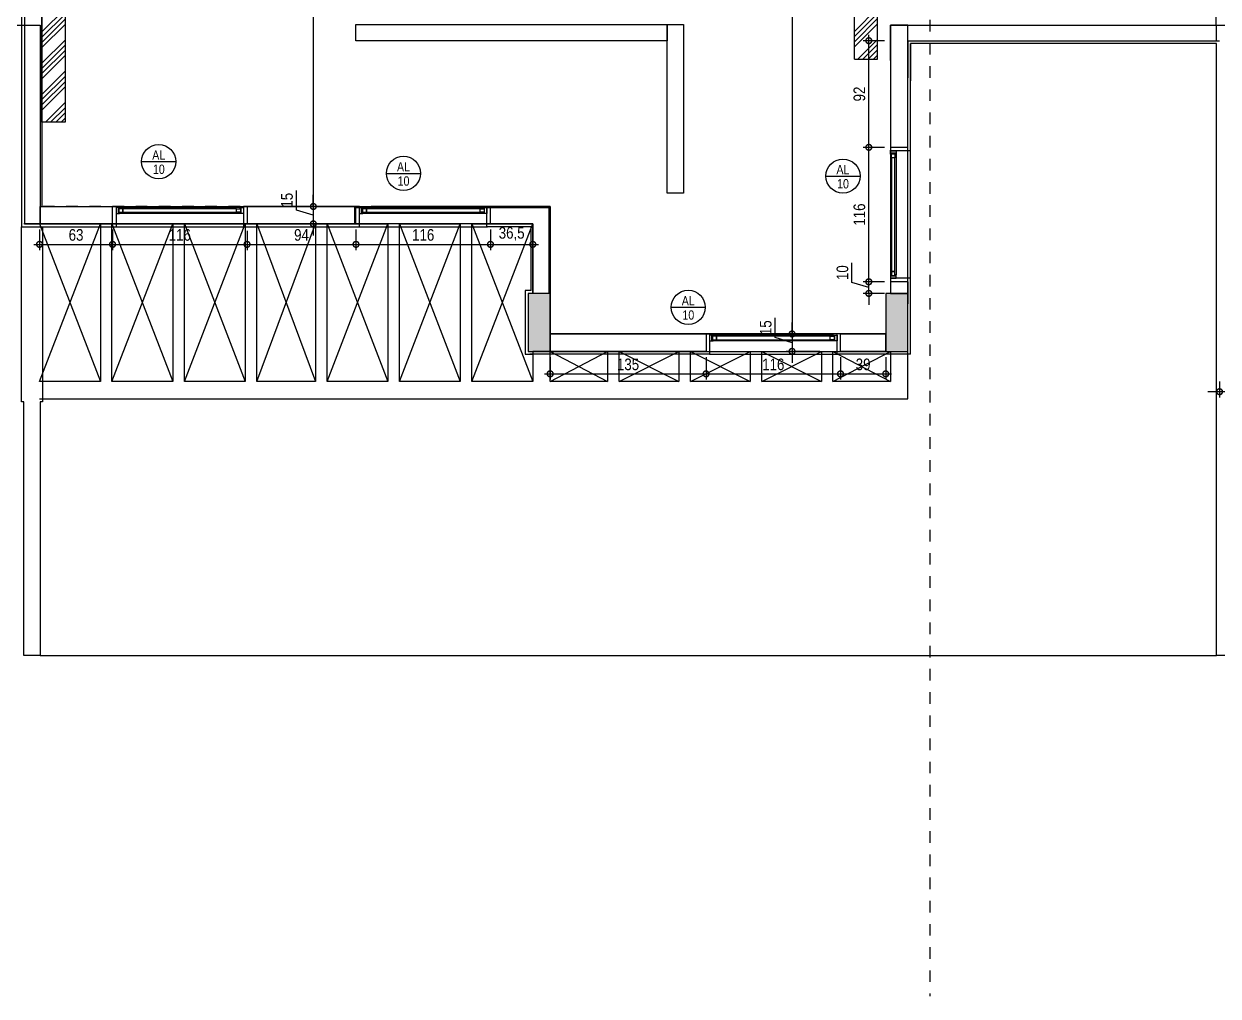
# Model space of a CAD drawing. Header units: metres. Extents: x -38 to 570, y -75 to 184.
# Drawn here: x -15.48 to -5.18, y -12.33 to -3.94 of the extents above; entities that cross this region are included whole.
import ezdxf
from ezdxf.enums import TextEntityAlignment as Align

# ---------------------------------------------------------------- set-up
doc = ezdxf.new("R2010")
doc.units = ezdxf.units.M
for name, pattern in [('CONTINUOS', [0]), ('DASHEDX2', [1.5, 1, -0.5]), ('ESTILO_TQS_0001', [1, 0.7, -0.3]), ('ESTILO_TQS_0004', [1.12, 0.5, -0.2, 0.01, -0.2, 0.01, -0.2])]:
    doc.linetypes.add(name, pattern=pattern)
for name, color, linetype in [('1', 232, 'DASHEDX2'), ('201', 232, 'CONTINUOS'), ('205', 7, 'ESTILO_TQS_0004'), ('21', 232, 'Continuous'), ('210', 15, 'ESTILO_TQS_0001'), ('237', 232, 'Continuous'), ('28', 232, 'Continuous'), ('3', 2, 'Continuous'), ('ARQ-ALV ACAB', 4, 'Continuous'), ('ARQ-ALV OSSO', 5, 'Continuous'), ('ARQ-AUX', 7, 'Continuous'), ('ARQ-AUX1', 1, 'Continuous'), ('ARQ-CAX @ 1', 1, 'Continuous'), ('ARQ-DIM', 2, 'Continuous'), ('ARQ-SIM', 1, 'Continuous')]:
    doc.layers.add(name, color=color, linetype=linetype)
doc.styles.add('Adesa', font='ARIALN.TTF')
doc.dimstyles.new('ADESA 1-0050', dxfattribs={"dimtxt": 0.1, "dimasz": 0.1, "dimexe": 0.05, "dimexo": 0.05, "dimgap": 0.03, "dimtad": 1, "dimdec": 1, "dimlfac": 100, "dimzin": 12, "dimtxsty": 'Adesa', "dimblk": 'DOTSMALL', "dimcen": 1, "dimdle": 0.05, "dimclrd": 1, "dimclre": 1, "dimclrt": 256, "dimazin": 3, "dimtm": 1e-09, "dimtfac": 1, "dimtdec": 1, "dimtmove": 1, "dimatfit": 0, "dimldrblk": 'DOTSMALL', "dimfxl": 0.8, "dimtvp": 2, "dimtolj": 1, "dimtzin": 0, "dimarcsym": 0})

# ---------------------------------------------------------------- blocks, each defined once
blk = doc.blocks.new('*U814')
at = {"color": 0, "linetype": 'ByBlock', "ltscale": 0.5}
for points in [[(0.02, -0.045), (0.02, -0.045), (0.02, -0.045), (0.02, -0.045), (0.02, -0.045), (0.02, -0.045), (0.02, -0.045), (0.02, -0.045), (0.02, -0.045), (0.03, -0.045), (0.03, -0.05), (0, -0.05), (0, 0), (0.03, 0), (0.03, -0.005), (0.02, -0.005), (0.02, -0.045)], [(1.08, -0.045), (1.08, -0.045), (1.08, -0.045), (1.08, -0.045), (1.08, -0.045), (1.08, -0.045), (1.08, -0.045), (1.08, -0.045), (1.08, -0.045), (1.07, -0.045), (1.07, -0.05), (1.1, -0.05), (1.1, 0), (1.07, 0), (1.07, -0.005), (1.08, -0.005), (1.08, -0.045)], [(0.025, -0.01), (0.06, -0.01), (0.06, -0.04), (0.025, -0.04)], [(1.075, -0.01), (1.04, -0.01), (1.04, -0.04), (1.075, -0.04)]]:
    blk.add_lwpolyline(points, close=True, dxfattribs=at)
at = {"color": 8, "linetype": 'ByBlock', "ltscale": 0.5}
for points in [[(1.07, 0), (0.03, 0)], [(1.07, -0.05), (0.03, -0.05)]]:
    blk.add_lwpolyline(points, dxfattribs=at)
at = {"color": 7, "linetype": 'ByBlock', "ltscale": 0.5}
blk.add_lwpolyline([(1.04, -0.01), (1.04, -0.04), (0.06, -0.04), (0.06, -0.01)], close=True, dxfattribs=at)
blk = doc.blocks.new('*U815')
at = {"color": 0, "linetype": 'ByBlock', "ltscale": 0.5}
for points in [[(0.02, -0.045), (0.02, -0.045), (0.02, -0.045), (0.02, -0.045), (0.02, -0.045), (0.02, -0.045), (0.02, -0.045), (0.02, -0.045), (0.02, -0.045), (0.03, -0.045), (0.03, -0.05), (0, -0.05), (0, 0), (0.03, 0), (0.03, -0.005), (0.02, -0.005), (0.02, -0.045)], [(1.08, -0.045), (1.08, -0.045), (1.08, -0.045), (1.08, -0.045), (1.08, -0.045), (1.08, -0.045), (1.08, -0.045), (1.08, -0.045), (1.08, -0.045), (1.07, -0.045), (1.07, -0.05), (1.1, -0.05), (1.1, 0), (1.07, 0), (1.07, -0.005), (1.08, -0.005), (1.08, -0.045)], [(0.025, -0.01), (0.06, -0.01), (0.06, -0.04), (0.025, -0.04)], [(1.075, -0.01), (1.04, -0.01), (1.04, -0.04), (1.075, -0.04)]]:
    blk.add_lwpolyline(points, close=True, dxfattribs=at)
at = {"color": 8, "linetype": 'ByBlock', "ltscale": 0.5}
for points in [[(1.07, 0), (0.03, 0)], [(1.07, -0.05), (0.03, -0.05)]]:
    blk.add_lwpolyline(points, dxfattribs=at)
at = {"color": 7, "linetype": 'ByBlock', "ltscale": 0.5}
blk.add_lwpolyline([(1.04, -0.01), (1.04, -0.04), (0.06, -0.04), (0.06, -0.01)], close=True, dxfattribs=at)
blk = doc.blocks.new('*U816')
at = {"color": 0, "linetype": 'ByBlock', "ltscale": 0.5}
for points in [[(0.02, -0.045), (0.02, -0.045), (0.02, -0.045), (0.02, -0.045), (0.02, -0.045), (0.02, -0.045), (0.02, -0.045), (0.02, -0.045), (0.02, -0.045), (0.03, -0.045), (0.03, -0.05), (0, -0.05), (0, 0), (0.03, 0), (0.03, -0.005), (0.02, -0.005), (0.02, -0.045)], [(1.08, -0.045), (1.08, -0.045), (1.08, -0.045), (1.08, -0.045), (1.08, -0.045), (1.08, -0.045), (1.08, -0.045), (1.08, -0.045), (1.08, -0.045), (1.07, -0.045), (1.07, -0.05), (1.1, -0.05), (1.1, 0), (1.07, 0), (1.07, -0.005), (1.08, -0.005), (1.08, -0.045)], [(0.025, -0.01), (0.06, -0.01), (0.06, -0.04), (0.025, -0.04)], [(1.075, -0.01), (1.04, -0.01), (1.04, -0.04), (1.075, -0.04)]]:
    blk.add_lwpolyline(points, close=True, dxfattribs=at)
at = {"color": 8, "linetype": 'ByBlock', "ltscale": 0.5}
for points in [[(1.07, 0), (0.03, 0)], [(1.07, -0.05), (0.03, -0.05)]]:
    blk.add_lwpolyline(points, dxfattribs=at)
at = {"color": 7, "linetype": 'ByBlock', "ltscale": 0.5}
blk.add_lwpolyline([(1.04, -0.01), (1.04, -0.04), (0.06, -0.04), (0.06, -0.01)], close=True, dxfattribs=at)
blk = doc.blocks.new('*U819')
at = {"color": 0, "linetype": 'ByBlock', "ltscale": 0.5}
for points in [[(0.02, -0.045), (0.02, -0.045), (0.02, -0.045), (0.02, -0.045), (0.02, -0.045), (0.02, -0.045), (0.02, -0.045), (0.02, -0.045), (0.02, -0.045), (0.03, -0.045), (0.03, -0.05), (0, -0.05), (0, 0), (0.03, 0), (0.03, -0.005), (0.02, -0.005), (0.02, -0.045)], [(1.08, -0.045), (1.08, -0.045), (1.08, -0.045), (1.08, -0.045), (1.08, -0.045), (1.08, -0.045), (1.08, -0.045), (1.08, -0.045), (1.08, -0.045), (1.07, -0.045), (1.07, -0.05), (1.1, -0.05), (1.1, 0), (1.07, 0), (1.07, -0.005), (1.08, -0.005), (1.08, -0.045)], [(0.025, -0.01), (0.06, -0.01), (0.06, -0.04), (0.025, -0.04)], [(1.075, -0.01), (1.04, -0.01), (1.04, -0.04), (1.075, -0.04)]]:
    blk.add_lwpolyline(points, close=True, dxfattribs=at)
at = {"color": 8, "linetype": 'ByBlock', "ltscale": 0.5}
for points in [[(1.07, 0), (0.03, 0)], [(1.07, -0.05), (0.03, -0.05)]]:
    blk.add_lwpolyline(points, dxfattribs=at)
at = {"color": 7, "linetype": 'ByBlock', "ltscale": 0.5}
blk.add_lwpolyline([(1.04, -0.01), (1.04, -0.04), (0.06, -0.04), (0.06, -0.01)], close=True, dxfattribs=at)
blk = doc.blocks.new('EST-PR-012-BAR-R02')
at = {"layer": '1', "color": 1, "linetype": 'CONTINUOS'}
blk.add_line((-1263, -552), (-1248, -552), dxfattribs=at)
for points in [[(-1263, -567), (-1263, -552)], [(-1227.9, -552), (-1248, -552)], [(-1165.7, -552), (-1227.9, -552)], [(-1094.5, -552), (-1165.7, -552)], [(-1094.5, -627), (-1094.5, -552)], [(-1535, -567), (-1482.5, -567)], [(-1482.5, -567), (-1482.5, -703)], [(-1472.5, -567), (-1420, -567)], [(-1472.5, -703), (-1472.5, -567)], [(-1420, -567), (-1420, -703)], [(-1410, -567), (-1357.5, -567)], [(-1410, -703), (-1410, -567)], [(-1357.5, -567), (-1357.5, -703)], [(-1347.5, -567), (-1297, -567)], [(-1347.5, -703), (-1347.5, -567)], [(-1297, -567), (-1297, -703)], [(-1287, -567), (-1255.5, -567)], [(-1287, -703), (-1287, -567)], [(-1255.5, -567), (-1234.5, -567)], [(-1234.5, -567), (-1234.5, -703)], [(-1224.5, -567), (-1234.5, -567)], [(-1224.5, -567), (-1172, -567)], [(-1224.5, -703), (-1224.5, -567)], [(-1172, -567), (-1172, -703)], [(-1162, -567), (-1172, -567)], [(-1162, -567), (-1109.5, -567)], [(-1162, -703), (-1162, -567)], [(-1109.5, -567), (-1109.5, -627)], [(-1109.5, -677), (-1109.5, -703)], [(-1094.5, -703), (-1094.5, -677)], [(-1094.5, -677), (-1045, -677)], [(-1045, -677), (-1045, -703)], [(-1035, -703), (-1035, -677)], [(-1035, -677), (-983.5, -677)], [(-983.5, -677), (-983.5, -703)], [(-973.5, -677), (-922, -677)], [(-973.5, -703), (-973.5, -677)], [(-922, -677), (-922, -703)], [(-912, -703), (-912, -677)], [(-912, -677), (-860.5, -677)], [(-860.5, -677), (-860.5, -703)], [(-850.5, -703), (-850.5, -677)], [(-850.5, -677), (-805, -677)], [(-801, -677), (-801, -703)], [(-786, -718), (-786, -677)], [(-1482.5, -703), (-1535, -703)], [(-1420, -703), (-1472.5, -703)], [(-1357.5, -703), (-1410, -703)], [(-1297, -703), (-1347.5, -703)], [(-1234.5, -703), (-1287, -703)], [(-1172, -703), (-1224.5, -703)], [(-1109.5, -703), (-1162, -703)], [(-1045, -703), (-1094.5, -703)], [(-983.5, -703), (-1035, -703)], [(-922, -703), (-973.5, -703)], [(-860.5, -703), (-912, -703)], [(-801, -703), (-850.5, -703)], [(-1535, -718), (-1476.8, -718)], [(-1476.8, -718), (-1414.6, -718)], [(-1414.6, -718), (-1351.5, -718)], [(-1351.5, -718), (-1290.2, -718)], [(-1290.2, -718), (-1227.9, -718)], [(-1227.9, -718), (-1165.7, -718)], [(-1165.7, -718), (-1102, -718)], [(-1102, -718), (-1039.5, -718)], [(-1039.5, -718), (-978, -718)], [(-978, -718), (-916.5, -718)], [(-916.5, -718), (-855, -718)], [(-855, -718), (-786, -718)]]:
    blk.add_lwpolyline(points, dxfattribs=at)
at = {"layer": '21'}
for p, q in [((-1535, -567), (-1482.5, -703)), ((-1535, -703), (-1482.5, -567)), ((-1472.5, -703), (-1420, -567)), ((-1472.5, -567), (-1420, -703)), ((-1410, -703), (-1357.5, -567)), ((-1410, -567), (-1357.5, -703)), ((-1347.5, -703), (-1297, -567)), ((-1347.5, -567), (-1297, -703)), ((-1287, -703), (-1234.5, -567)), ((-1287, -567), (-1234.5, -703)), ((-1224.5, -703), (-1172, -567)), ((-1224.5, -567), (-1172, -703)), ((-1162, -703), (-1109.5, -567)), ((-1162, -567), (-1109.5, -703)), ((-1094.5, -703), (-1045, -677)), ((-1094.5, -677), (-1045, -703)), ((-1035, -703), (-983.5, -677)), ((-1035, -677), (-983.5, -703)), ((-973.5, -703), (-922, -677)), ((-973.5, -677), (-922, -703)), ((-912, -703), (-860.5, -677)), ((-912, -677), (-860.5, -703)), ((-850.5, -703), (-801, -677)), ((-850.5, -677), (-801, -703))]:
    blk.add_line(p, q, dxfattribs=at)
at = {"layer": '210'}
for p, q in [((-1482.5, -567), (-1472.5, -567)), ((-1420, -567), (-1410, -567)), ((-1357.5, -567), (-1347.5, -567)), ((-1297, -567), (-1287, -567)), ((-1045, -677), (-1035, -677)), ((-983.5, -677), (-973.5, -677)), ((-922, -677), (-912, -677)), ((-860.5, -677), (-850.5, -677))]:
    blk.add_line(p, q, dxfattribs=at)
blk = doc.blocks.new('A$C3afc5645')
h = blk.add_hatch()
h.set_pattern_fill('ANSI34', color=251, scale=0.01)
h.paths.add_polyline_path([(-8.12, -3.105), (-15.339, -3.105), (-15.339, -3.305), (-8.32, -3.305), (-8.32, -4.25), (-8.12, -4.25)])
h = blk.add_hatch()
h.set_pattern_fill('ANSI34', color=251, scale=0.01)
h.paths.add_polyline_path([(-15.33, -3.692), (-15.13, -3.692), (-15.13, -4.792), (-15.33, -4.792)])
at = {"layer": 'ARQ-AUX1'}
for p, q in [((-8.12, -3.105, 0), (-15.339, -3.105, 0)), ((-8.12, -4.25, 0), (-8.12, -3.105, 0)), ((-8.32, -3.305, 0), (-15.339, -3.305, 0)), ((-8.32, -4.25, 0), (-8.32, -3.305, 0))]:
    blk.add_line(p, q, dxfattribs=at)
blk.add_lwpolyline([(-15.33, -3.692), (-15.13, -3.692), (-15.13, -4.792), (-15.33, -4.792)], close=True, dxfattribs=at)
at = {"layer": 'ARQ-AUX1', "elevation": 0}
blk.add_lwpolyline([(-8.32, -4.25), (-8.12, -4.25)], dxfattribs=at)
blk = doc.blocks.new('est-lo-12-bar-r05')
at = {"layer": '3'}
h = blk.add_hatch(color=8, dxfattribs=at)
h.dxf.hatch_style = 1
h.paths.add_polyline_path([(265.995777, -14.002855), (284.995777, -14.002855), (284.995777, 35.997145), (265.995777, 35.997145)])
h.paths.add_polyline_path([(574.479516, -14.002855), (593.479516, -14.002855), (593.479516, 35.997145), (574.479516, 35.997145)])
h.paths.add_polyline_path([(574.479516, -677.000531), (593.479516, -677.000531), (593.479516, -627.000531), (574.479516, -627.000531)])
h.paths.add_polyline_path([(265.995777, -677.000531), (284.995777, -677.000531), (284.995777, -627.000531), (265.995777, -627.000531)])
h.paths.add_polyline_path([(-805.000061, -14.002855), (-786.000061, -14.002855), (-786.000061, 35.997145), (-805.000061, 35.997145)])
h.paths.add_polyline_path([(-1113.500883, -14.002855), (-1094.500883, -14.002855), (-1094.500883, 35.997145), (-1113.500883, 35.997145)])
h.paths.add_polyline_path([(-1113.500883, -677.000531), (-1094.500883, -677.000531), (-1094.500883, -627.000531), (-1113.500883, -627.000531)])
h.paths.add_polyline_path([(-805.000061, -677.000531), (-786.000061, -677.000531), (-786.000061, -627.000531), (-805.000061, -627.000531)])
at = {"layer": '1'}
blk.add_line((-1262.006939, -552.001786), (-1249.006939, -552.001786), dxfattribs=at)
for points in [[(-1227.936476, -552.001786), (-1249.006939, -552.001786)], [(-1534.499687, -567.001786), (-1254.506939, -567.001786)], [(-1254.506939, -567.001786), (-1234.500883, -567.001786)], [(-1224.500883, -567.001786), (-1234.500883, -567.001786)]]:
    blk.add_lwpolyline(points, dxfattribs=at)
at = {"layer": '201', "linetype": 'ESTILO_TQS_0001'}
blk.add_lwpolyline([(-1262.006939, -552.001786), (-1534.499687, -552.001786)], dxfattribs=at)
at = {"layer": '205'}
blk.add_line((-766.999778, 509.000013), (-766.999778, -1233.206862), dxfattribs=at)
at = {"layer": '237', "linetype": 'Continuous'}
blk.add_line((-520.003335, -395.50336), (-520.003335, -245.501346), dxfattribs=at)
at = {"layer": '28'}
for p, q in [((-1814.000476, -395.501529), (-1534.499687, -395.501529)), ((-1534.499687, -395.501529), (-1534.499687, -443.016601)), ((-786.000061, -395.498816), (-520.003335, -395.498816)), ((-520.003335, -395.498816), (-520.003335, -409.49784)), ((-520.003335, -409.49784), (-786.000061, -409.49784)), ((-1534.499687, -443.016601), (-1534.499687, -444.502505)), ((-1534.499687, -443.016601), (-1534.499687, -567.001786)), ((-1262.006939, -553.001786), (-1095.500883, -553.001786)), ((-1095.500883, -553.001786), (-1095.500883, -627.000531)), ((-1534.499687, -567.001786), (-1548.499687, -567.001786))]:
    blk.add_line(p, q, dxfattribs=at)
for points in [[(-993.500327, -408.991091), (-1261.989868, -408.991091), (-1261.989868, -394.989464), (-993.500327, -394.989464)], [(-979.500327, -540.492167), (-993.500327, -540.492167), (-993.500327, -394.990119), (-979.500327, -394.990119)]]:
    blk.add_lwpolyline(points, close=True, dxfattribs=at)
for points in [[(-801.000061, -627.000531), (-786.000061, -627.000531), (-786.000061, -395.503177), (-801.000061, -395.503177), (-801.000061, -627.000531)], [(-801.000061, -409.503177), (-801.000061, -627.000531)], [(-786.000061, -627.000531), (-786.000061, -409.503177)], [(-1534.499687, -567.001786), (-1534.499687, -552.001786), (-1094.500883, -552.001786), (-1094.500883, -627.000531), (-1109.500883, -627.000531), (-1109.500883, -567.001786), (-1534.499687, -567.001786)], [(-1165.722246, -552.001786), (-1227.936476, -552.001786)], [(-1094.500883, -552.001786), (-1165.722246, -552.001786)], [(-1094.500883, -627.000531), (-1094.500883, -552.001786)], [(-1224.500883, -567.001786), (-1172.000883, -567.001786)], [(-1162.000883, -567.001786), (-1172.000883, -567.001786)], [(-1162.000883, -567.001786), (-1109.500883, -567.001786)], [(-1109.500883, -567.001786), (-1109.500883, -627.000531)], [(-1094.500883, -676.999721), (-805.000061, -676.999721), (-805.000061, -661.999721), (-1094.500883, -661.999721), (-1094.500883, -676.999721)], [(-805.000061, -661.999721), (-1094.500883, -661.999721)], [(-1094.500883, -676.999721), (-805.000061, -676.999721)]]:
    blk.add_lwpolyline(points, dxfattribs=at)
at = {"layer": '3', "linetype": 'Continuous'}
for points in [[(-1113.500883, -677.000531), (-1094.500883, -677.000531), (-1094.500883, -627.000531), (-1113.500883, -627.000531), (-1113.500883, -677.000531)], [(-805.000061, -677.000531), (-786.000061, -677.000531), (-786.000061, -627.000531), (-805.000061, -627.000531), (-805.000061, -677.000531)]]:
    blk.add_lwpolyline(points, dxfattribs=at)
blk = doc.blocks.new('COBERTURA')
at = {"layer": 'ARQ-ALV ACAB'}
for p, q in [((-7.207, -4.115, 0), (-7.835, -4.115, 0)), ((-7.835, -4.115, 0), (-7.835, -4.435)), ((-7.835, -4.435), (-7.835, -4.115, 0)), ((-5.195, -4.115, 0), (-7.207, -4.115, 0)), ((-5.195, -9.395), (-5.195, -4.115, 0)), ((-8.015, -4.255), (-8.015, -4.255)), ((-7.835, -4.435), (-7.835, -4.435)), ((-7.835, -5.04), (-7.835, -4.435)), ((-7.835, -4.435), (-7.835, -4.435)), ((-7.835, -5.04), (-8.015, -5.04)), ((-11.49, -5.695), (-11.49, -5.52)), ((-11.11, -5.697), (-11.49, -5.695)), ((-11.11, -6.245), (-11.11, -5.697)), ((-7.835, -6.14), (-8.01, -6.14)), ((-9.6, -6.62, 0), (-9.57, -6.62, 0)), ((-9.57, -6.62, 0), (-9.57, -6.795, 0)), ((-8.47, -6.795, 0), (-8.47, -6.62, 0)), ((-9.57, -6.795, 0), (-11.12, -6.795)), ((-7.835, -6.795), (-8.47, -6.795, 0)), ((-2.548, -9.395), (-5.195, -9.395))]:
    blk.add_line(p, q, dxfattribs=at)
for points in [[(-14.69, -0.715), (-15.505, -0.715), (-15.505, -3.205), (-15.505, -5.695), (-14.69, -5.695)], [(-8.01, -5.01), (-8.01, -5.04)], [(-14.72, -5.52), (-14.69, -5.52)], [(-14.69, -5.52), (-14.69, -5.695)], [(-11.46, -5.52), (-11.49, -5.52)], [(-8.01, -6.14), (-8.01, -6.17)], [(-7.835, -6.795), (-7.835, -6.14)]]:
    blk.add_lwpolyline(points, dxfattribs=at)
blk.add_lwpolyline([(-12.59, -5.695), (-12.59, -5.52), (-13.59, -5.52), (-13.59, -5.695)], close=True, dxfattribs=at)
at = {"layer": 'ARQ-ALV ACAB', "elevation": 0}
for points in [[(-11.11, -6.245), (-11.16, -6.245), (-11.16, -6.795), (-11.095, -6.795)], [(-8.44, -6.62), (-8.47, -6.62)]]:
    blk.add_lwpolyline(points, dxfattribs=at)
at = {"layer": 'ARQ-ALV OSSO'}
for p, q in [((-8.01, -4.26), (-8.01, -3.955)), ((-8.01, -3.955), (-7.237, -3.955)), ((-7.237, -3.955), (-5.03, -3.955)), ((-7.237, -4.095), (-7.86, -4.095)), ((-7.86, -4.095), (-7.86, -4.41)), ((-7.86, -4.41), (-7.86, -4.095)), ((-5.17, -4.095), (-7.237, -4.095)), ((-8.01, -4.26), (-8.01, -4.26)), ((-7.86, -4.41), (-7.86, -4.41)), ((-7.86, -5.01), (-7.86, -4.41)), ((-7.86, -4.41), (-7.86, -4.41)), ((-7.86, -5.01), (-8.01, -5.01)), ((-7.86, -6.17), (-8.01, -6.17)), ((-8.44, -6.77, 0), (-8.44, -6.62, 0)), ((-8.44, -6.62, 0), (-8.05, -6.62, 0)), ((-8.05, -6.77), (-8.44, -6.77, 0))]:
    blk.add_line(p, q, dxfattribs=at)
for points in [[(-14.72, -0.74), (-15.48, -0.74), (-15.48, -3.205), (-15.48, -5.67), (-14.72, -5.67)], [(-14.72, -0.89), (-15.33, -0.89), (-15.33, -3.205), (-15.33, -5.52), (-14.72, -5.52)], [(-8.01, -4.11), (-8.01, -4.26), (-8.01, -4.26), (-8.01, -5.01)], [(-14.72, -5.67), (-14.72, -5.52)], [(-11.095, -6.27), (-11.095, -5.67), (-11.46, -5.67), (-11.46, -5.52), (-10.945, -5.52), (-10.945, -6.62), (-9.6, -6.62), (-9.6, -6.77), (-11.095, -6.77), (-11.095, -6.77)], [(-8.01, -6.17), (-8.01, -6.27)], [(-7.86, -6.17), (-7.86, -6.36)]]:
    blk.add_lwpolyline(points, dxfattribs=at)
blk.add_lwpolyline([(-12.62, -5.67), (-12.62, -5.52), (-13.56, -5.52), (-13.56, -5.67)], close=True, dxfattribs=at)
at = {"layer": 'ARQ-ALV OSSO', "elevation": 0}
blk.add_lwpolyline([(-8.44, -6.77), (-8.44, -6.62)], dxfattribs=at)
at = {"layer": 'ARQ-AUX'}
for points in [[(-7.835, -6.14), (-7.835, -5.035)], [(-14.69, -5.695), (-13.585, -5.695)], [(-12.59, -5.695), (-11.485, -5.695)]]:
    blk.add_lwpolyline(points, dxfattribs=at)
at = {"layer": 'ARQ-AUX', "elevation": 0}
for points in [[(-9.57, -6.795), (-8.465, -6.795)], [(-15.345, -9.395), (-5.195, -9.395)]]:
    blk.add_lwpolyline(points, dxfattribs=at)
at = {"layer": 'ARQ-AUX1'}
blk.add_lwpolyline([(-15.325, -5.695), (-15.325, -7.205), (-15.345, -7.205), (-15.345, -9.395), (-15.485, -9.395), (-15.485, -7.205), (-15.505, -7.205), (-15.505, -5.695)], dxfattribs=at)
at = {"linetype": 'Continuous', "xscale": 0.01, "yscale": 0.01, "zscale": 0.01}
for name, p in [('est-lo-12-bar-r05', (0, 0)), ('EST-PR-012-BAR-R02', (0, 0, 0))]:
    blk.add_blockref(name, p, dxfattribs=at)
at = {"layer": 'ARQ-CAX @ 1', "xscale": -1}
for name, p, rotation in [('*U819', (-7.96, -6.14), 270), ('*U814', (-14.69, -5.58, 0), 180), ('*U815', (-12.59, -5.58), 180), ('*U816', (-9.57, -6.68, 0), 180)]:
    blk.add_blockref(name, p, dxfattribs=dict(at, rotation=rotation))
at = {"layer": 'ARQ-DIM'}
blk.add_blockref('A$C3afc5645', (0, 0), dxfattribs=at)
blk = doc.blocks.new('TIPO COTA$0$Chamada_planta')
at = {"layer": 'ARQ-SIM'}
blk.add_line((-0.983, 0), (0.983, 0), dxfattribs=at)
blk.add_circle((0, 0), 0.983, dxfattribs=at)
at = {"layer": 'ARQ-SIM', "color": 2, "style": 'Adesa'}
for tag, p in [('NUMERO', (0, 0.234)), ('C.D.', (0, -0.272))]:
    blk.add_attdef(tag, text='', height=0.5, dxfattribs=at).set_placement(p, align=Align.MIDDLE_CENTER)
blk = doc.blocks.new('_DotSmall')
at = {"color": 0, "linetype": 'ByBlock', "const_width": 0.5}
blk.add_lwpolyline([(-0.0625, 0, 1), (0.0625, 0, 1)], format="xyb", close=True, dxfattribs=at)
blk = doc.blocks.new('*D572')
at = {"layer": 'ARQ-DIM', "color": 1, "lineweight": -2, "transparency": 16777216}
for p, q in [((-15.35, -5.72), (-15.35, -5.897)), ((-14.72, -5.72), (-14.72, -5.897)), ((-15.4, -5.847), (-14.67, -5.847))]:
    blk.add_line(p, q, dxfattribs=at)
at = {"layer": 'Defpoints', "color": 0, "transparency": 16777216}
for p in [(-15.35, -5.67, 0), (-14.72, -5.67, 0), (-14.72, -5.847)]:
    blk.add_point(p, dxfattribs=at)
at = {"layer": 'ARQ-DIM', "color": 1, "lineweight": -2, "transparency": 16777216, "xscale": 0.1, "yscale": 0.1, "zscale": 0.1, "rotation": 180}
blk.add_blockref('_DotSmall', (-15.35, -5.847), dxfattribs=at)
at = {"layer": 'ARQ-DIM', "color": 1, "lineweight": -2, "transparency": 16777216, "xscale": 0.1, "yscale": 0.1, "zscale": 0.1}
blk.add_blockref('_DotSmall', (-14.72, -5.847), dxfattribs=at)
at = {"layer": 'ARQ-DIM', "transparency": 16777216, "insert": (-15.035, -5.766), "char_height": 0.1, "attachment_point": 5, "style": 'Adesa'}
blk.add_mtext('\\A1;63', dxfattribs=at)
blk = doc.blocks.new('*D573')
at = {"layer": 'ARQ-DIM', "color": 1, "lineweight": -2, "transparency": 16777216}
for p, q in [((-14.72, -5.72), (-14.72, -5.897)), ((-13.56, -5.73), (-13.56, -5.897)), ((-14.77, -5.847), (-13.51, -5.847))]:
    blk.add_line(p, q, dxfattribs=at)
at = {"layer": 'Defpoints', "color": 0, "transparency": 16777216}
for p in [(-14.72, -5.67, 0), (-13.56, -5.68, 0), (-13.56, -5.847)]:
    blk.add_point(p, dxfattribs=at)
at = {"layer": 'ARQ-DIM', "color": 1, "lineweight": -2, "transparency": 16777216, "xscale": 0.1, "yscale": 0.1, "zscale": 0.1, "rotation": 180}
blk.add_blockref('_DotSmall', (-14.72, -5.847), dxfattribs=at)
at = {"layer": 'ARQ-DIM', "color": 1, "lineweight": -2, "transparency": 16777216, "xscale": 0.1, "yscale": 0.1, "zscale": 0.1}
blk.add_blockref('_DotSmall', (-13.56, -5.847), dxfattribs=at)
at = {"layer": 'ARQ-DIM', "transparency": 16777216, "insert": (-14.14, -5.766), "char_height": 0.1, "attachment_point": 5, "style": 'Adesa'}
blk.add_mtext('\\A1;116', dxfattribs=at)
blk = doc.blocks.new('*D574')
at = {"layer": 'ARQ-DIM', "color": 1, "lineweight": -2, "transparency": 16777216}
for p, q in [((-13.56, -5.73), (-13.56, -5.897)), ((-12.62, -5.72), (-12.62, -5.897)), ((-13.61, -5.847), (-12.57, -5.847))]:
    blk.add_line(p, q, dxfattribs=at)
at = {"layer": 'Defpoints', "color": 0, "transparency": 16777216}
for p in [(-13.56, -5.68, 0), (-12.62, -5.67, 0), (-12.62, -5.847)]:
    blk.add_point(p, dxfattribs=at)
at = {"layer": 'ARQ-DIM', "color": 1, "lineweight": -2, "transparency": 16777216, "xscale": 0.1, "yscale": 0.1, "zscale": 0.1, "rotation": 180}
blk.add_blockref('_DotSmall', (-13.56, -5.847), dxfattribs=at)
at = {"layer": 'ARQ-DIM', "color": 1, "lineweight": -2, "transparency": 16777216, "xscale": 0.1, "yscale": 0.1, "zscale": 0.1}
blk.add_blockref('_DotSmall', (-12.62, -5.847), dxfattribs=at)
at = {"layer": 'ARQ-DIM', "transparency": 16777216, "insert": (-13.09, -5.766), "char_height": 0.1, "attachment_point": 5, "style": 'Adesa'}
blk.add_mtext('\\A1;94', dxfattribs=at)
blk = doc.blocks.new('*D575')
at = {"layer": 'ARQ-DIM', "color": 1, "lineweight": -2, "transparency": 16777216}
for p, q in [((-12.62, -5.72), (-12.62, -5.897)), ((-11.46, -5.72), (-11.46, -5.897)), ((-12.67, -5.847), (-11.41, -5.847))]:
    blk.add_line(p, q, dxfattribs=at)
at = {"layer": 'Defpoints', "color": 0, "transparency": 16777216}
for p in [(-12.62, -5.67, 0), (-11.46, -5.67, 0), (-11.46, -5.847)]:
    blk.add_point(p, dxfattribs=at)
at = {"layer": 'ARQ-DIM', "color": 1, "lineweight": -2, "transparency": 16777216, "xscale": 0.1, "yscale": 0.1, "zscale": 0.1, "rotation": 180}
blk.add_blockref('_DotSmall', (-12.62, -5.847), dxfattribs=at)
at = {"layer": 'ARQ-DIM', "color": 1, "lineweight": -2, "transparency": 16777216, "xscale": 0.1, "yscale": 0.1, "zscale": 0.1}
blk.add_blockref('_DotSmall', (-11.46, -5.847), dxfattribs=at)
at = {"layer": 'ARQ-DIM', "transparency": 16777216, "insert": (-12.04, -5.766), "char_height": 0.1, "attachment_point": 5, "style": 'Adesa'}
blk.add_mtext('\\A1;116', dxfattribs=at)
blk = doc.blocks.new('*D576')
at = {"layer": 'ARQ-DIM', "color": 1, "lineweight": -2, "transparency": 16777216}
for p, q in [((-11.46, -5.72), (-11.46, -5.897)), ((-11.095, -5.72), (-11.095, -5.897)), ((-11.51, -5.847), (-11.045, -5.847))]:
    blk.add_line(p, q, dxfattribs=at)
at = {"layer": 'Defpoints', "color": 0, "transparency": 16777216}
for p in [(-11.46, -5.67, 0), (-11.095, -5.67, 0), (-11.095, -5.847)]:
    blk.add_point(p, dxfattribs=at)
at = {"layer": 'ARQ-DIM', "color": 1, "lineweight": -2, "transparency": 16777216, "xscale": 0.1, "yscale": 0.1, "zscale": 0.1, "rotation": 180}
blk.add_blockref('_DotSmall', (-11.46, -5.847), dxfattribs=at)
at = {"layer": 'ARQ-DIM', "color": 1, "lineweight": -2, "transparency": 16777216, "xscale": 0.1, "yscale": 0.1, "zscale": 0.1}
blk.add_blockref('_DotSmall', (-11.095, -5.847), dxfattribs=at)
at = {"layer": 'ARQ-DIM', "transparency": 16777216, "insert": (-11.277, -5.757), "char_height": 0.1, "attachment_point": 5, "style": 'Adesa'}
blk.add_mtext('\\A1;36,5', dxfattribs=at)
blk = doc.blocks.new('*D577')
at = {"layer": 'ARQ-DIM', "color": 1, "lineweight": -2, "transparency": 16777216}
for p, q in [((-10.945, -6.819), (-10.945, -7.014)), ((-9.6, -6.819), (-9.6, -7.014)), ((-10.995, -6.964), (-9.55, -6.964))]:
    blk.add_line(p, q, dxfattribs=at)
at = {"layer": 'Defpoints', "color": 0, "transparency": 16777216}
for p in [(-10.945, -6.769, 0), (-9.6, -6.769, 0), (-9.6, -6.964)]:
    blk.add_point(p, dxfattribs=at)
at = {"layer": 'ARQ-DIM', "color": 1, "lineweight": -2, "transparency": 16777216, "xscale": 0.1, "yscale": 0.1, "zscale": 0.1, "rotation": 180}
blk.add_blockref('_DotSmall', (-10.945, -6.964), dxfattribs=at)
at = {"layer": 'ARQ-DIM', "color": 1, "lineweight": -2, "transparency": 16777216, "xscale": 0.1, "yscale": 0.1, "zscale": 0.1}
blk.add_blockref('_DotSmall', (-9.6, -6.964), dxfattribs=at)
at = {"layer": 'ARQ-DIM', "transparency": 16777216, "insert": (-10.273, -6.883), "char_height": 0.1, "attachment_point": 5, "style": 'Adesa'}
blk.add_mtext('\\A1;135', dxfattribs=at)
blk = doc.blocks.new('*D578')
at = {"layer": 'ARQ-DIM', "color": 1, "lineweight": -2, "transparency": 16777216}
for p, q in [((-9.6, -6.819), (-9.6, -7.014)), ((-8.44, -6.82), (-8.44, -7.014)), ((-9.65, -6.964), (-8.39, -6.964))]:
    blk.add_line(p, q, dxfattribs=at)
at = {"layer": 'Defpoints', "color": 0, "transparency": 16777216}
for p in [(-9.6, -6.769, 0), (-8.44, -6.77, 0), (-8.44, -6.964)]:
    blk.add_point(p, dxfattribs=at)
at = {"layer": 'ARQ-DIM', "color": 1, "lineweight": -2, "transparency": 16777216, "xscale": 0.1, "yscale": 0.1, "zscale": 0.1, "rotation": 180}
blk.add_blockref('_DotSmall', (-9.6, -6.964), dxfattribs=at)
at = {"layer": 'ARQ-DIM', "color": 1, "lineweight": -2, "transparency": 16777216, "xscale": 0.1, "yscale": 0.1, "zscale": 0.1}
blk.add_blockref('_DotSmall', (-8.44, -6.964), dxfattribs=at)
at = {"layer": 'ARQ-DIM', "transparency": 16777216, "insert": (-9.02, -6.883), "char_height": 0.1, "attachment_point": 5, "style": 'Adesa'}
blk.add_mtext('\\A1;116', dxfattribs=at)
blk = doc.blocks.new('*D579')
at = {"layer": 'ARQ-DIM', "color": 1, "lineweight": -2, "transparency": 16777216}
for p, q in [((-8.44, -6.82), (-8.44, -7.014)), ((-8.05, -6.819), (-8.05, -7.014)), ((-8.49, -6.964), (-8, -6.964))]:
    blk.add_line(p, q, dxfattribs=at)
at = {"layer": 'Defpoints', "color": 0, "transparency": 16777216}
for p in [(-8.44, -6.77, 0), (-8.05, -6.769, 0), (-8.05, -6.964)]:
    blk.add_point(p, dxfattribs=at)
at = {"layer": 'ARQ-DIM', "color": 1, "lineweight": -2, "transparency": 16777216, "xscale": 0.1, "yscale": 0.1, "zscale": 0.1, "rotation": 180}
blk.add_blockref('_DotSmall', (-8.44, -6.964), dxfattribs=at)
at = {"layer": 'ARQ-DIM', "color": 1, "lineweight": -2, "transparency": 16777216, "xscale": 0.1, "yscale": 0.1, "zscale": 0.1}
blk.add_blockref('_DotSmall', (-8.05, -6.964), dxfattribs=at)
at = {"layer": 'ARQ-DIM', "transparency": 16777216, "insert": (-8.245, -6.883), "char_height": 0.1, "attachment_point": 5, "style": 'Adesa'}
blk.add_mtext('\\A1;39', dxfattribs=at)
blk = doc.blocks.new('*D616')
at = {"layer": 'ARQ-DIM', "color": 1, "lineweight": -2, "transparency": 16777216}
for p, q in [((-5.17, -7.029), (-5.17, -7.168)), ((-5.04, -7.029), (-5.04, -7.168)), ((-5.17, -7.118), (-5.27, -7.118)), ((-5.04, -7.118), (-5.17, -7.118)), ((-5.04, -7.118), (-5.17, -7.118)), ((-5.105, -7.118), (-5.031, -7.366)), ((-5.04, -7.118), (-4.94, -7.118)), ((-5.031, -7.366), (-4.861, -7.366))]:
    blk.add_line(p, q, dxfattribs=at)
at = {"layer": 'Defpoints', "color": 0, "transparency": 16777216}
for p in [(-5.17, -6.979, 0), (-5.04, -6.979, 0), (-5.17, -7.118)]:
    blk.add_point(p, dxfattribs=at)
at = {"layer": 'ARQ-DIM', "color": 1, "lineweight": -2, "transparency": 16777216, "xscale": 0.1, "yscale": 0.1, "zscale": 0.1}
blk.add_blockref('_DotSmall', (-5.17, -7.118), dxfattribs=at)
at = {"layer": 'ARQ-DIM', "color": 1, "lineweight": -2, "transparency": 16777216, "xscale": 0.1, "yscale": 0.1, "zscale": 0.1, "rotation": 180}
blk.add_blockref('_DotSmall', (-5.04, -7.118), dxfattribs=at)
at = {"layer": 'ARQ-DIM', "transparency": 16777216, "insert": (-4.946, -7.285), "char_height": 0.1, "attachment_point": 5, "style": 'Adesa'}
blk.add_mtext('\\A1;13', dxfattribs=at)
blk = doc.blocks.new('*D621')
at = {"layer": 'ARQ-DIM', "color": 1, "lineweight": -2, "transparency": 16777216}
for p, q in [((-12.775, -0.88), (-13.038, -0.88)), ((-12.988, -0.83), (-12.988, -5.57)), ((-12.775, -5.52), (-13.038, -5.52))]:
    blk.add_line(p, q, dxfattribs=at)
at = {"layer": 'Defpoints', "color": 0, "transparency": 16777216}
for p in [(-12.725, -0.88, 0), (-12.988, -5.52), (-12.725, -5.52, 0)]:
    blk.add_point(p, dxfattribs=at)
at = {"layer": 'ARQ-DIM', "color": 1, "lineweight": -2, "transparency": 16777216, "xscale": 0.1, "yscale": 0.1, "zscale": 0.1}
for p, rotation in [((-12.988, -0.88), 90), ((-12.988, -5.52), 270)]:
    blk.add_blockref('_DotSmall', p, dxfattribs=dict(at, rotation=rotation))
at = {"layer": 'ARQ-DIM', "transparency": 16777216, "insert": (-13.069, -3.2), "char_height": 0.1, "attachment_point": 5, "rotation": 90, "style": 'Adesa'}
blk.add_mtext('\\A1;464', dxfattribs=at)
blk = doc.blocks.new('*D622')
at = {"layer": 'ARQ-DIM', "color": 1, "lineweight": -2, "transparency": 16777216}
for p, q in [((-13.134, -5.551), (-13.134, -5.381)), ((-12.988, -5.52), (-12.988, -5.42)), ((-12.988, -5.595), (-13.134, -5.551)), ((-12.775, -5.52), (-13.038, -5.52)), ((-12.988, -5.52), (-12.988, -5.67)), ((-12.988, -5.52), (-12.988, -5.67)), ((-12.775, -5.67), (-13.038, -5.67)), ((-12.988, -5.67), (-12.988, -5.77))]:
    blk.add_line(p, q, dxfattribs=at)
at = {"layer": 'Defpoints', "color": 0, "transparency": 16777216}
for p in [(-12.725, -5.52, 0), (-12.988, -5.67), (-12.725, -5.67, 0)]:
    blk.add_point(p, dxfattribs=at)
at = {"layer": 'ARQ-DIM', "color": 1, "lineweight": -2, "transparency": 16777216, "xscale": 0.1, "yscale": 0.1, "zscale": 0.1}
for p, rotation in [((-12.988, -5.52), 270), ((-12.988, -5.67), 90)]:
    blk.add_blockref('_DotSmall', p, dxfattribs=dict(at, rotation=rotation))
at = {"layer": 'ARQ-DIM', "transparency": 16777216, "insert": (-13.215, -5.466), "char_height": 0.1, "attachment_point": 5, "rotation": 90, "style": 'Adesa'}
blk.add_mtext('\\A1;15', dxfattribs=at)
blk = doc.blocks.new('*D624')
at = {"layer": 'ARQ-DIM', "color": 1, "lineweight": -2, "transparency": 16777216}
for p, q in [((-8.645, 0.21), (-8.908, 0.21)), ((-8.858, 0.26), (-8.858, -6.67)), ((-8.645, -6.62), (-8.908, -6.62))]:
    blk.add_line(p, q, dxfattribs=at)
at = {"layer": 'Defpoints', "color": 0, "transparency": 16777216}
for p in [(-8.595, 0.21, 0), (-8.858, -6.62), (-8.595, -6.62, 0)]:
    blk.add_point(p, dxfattribs=at)
at = {"layer": 'ARQ-DIM', "color": 1, "lineweight": -2, "transparency": 16777216, "xscale": 0.1, "yscale": 0.1, "zscale": 0.1}
for p, rotation in [((-8.858, 0.21), 90), ((-8.858, -6.62), 270)]:
    blk.add_blockref('_DotSmall', p, dxfattribs=dict(at, rotation=rotation))
at = {"layer": 'ARQ-DIM', "transparency": 16777216, "insert": (-8.939, -3.205), "char_height": 0.1, "attachment_point": 5, "rotation": 90, "style": 'Adesa'}
blk.add_mtext('\\A1;683', dxfattribs=at)
blk = doc.blocks.new('*D625')
at = {"layer": 'ARQ-DIM', "color": 1, "lineweight": -2, "transparency": 16777216}
for p, q in [((-9.004, -6.651), (-9.004, -6.481)), ((-8.858, -6.62), (-8.858, -6.52)), ((-8.858, -6.695), (-9.004, -6.651)), ((-8.826, -6.62), (-8.908, -6.62)), ((-8.858, -6.62), (-8.858, -6.77)), ((-8.858, -6.62), (-8.858, -6.77)), ((-8.617, -6.77), (-8.908, -6.77)), ((-8.858, -6.77), (-8.858, -6.87))]:
    blk.add_line(p, q, dxfattribs=at)
at = {"layer": 'Defpoints', "color": 0, "transparency": 16777216}
for p in [(-8.776, -6.62, 0), (-8.858, -6.77), (-8.567, -6.77, 0)]:
    blk.add_point(p, dxfattribs=at)
at = {"layer": 'ARQ-DIM', "color": 1, "lineweight": -2, "transparency": 16777216, "xscale": 0.1, "yscale": 0.1, "zscale": 0.1}
for p, rotation in [((-8.858, -6.62), 270), ((-8.858, -6.77), 90)]:
    blk.add_blockref('_DotSmall', p, dxfattribs=dict(at, rotation=rotation))
at = {"layer": 'ARQ-DIM', "transparency": 16777216, "insert": (-9.085, -6.566), "char_height": 0.1, "attachment_point": 5, "rotation": 90, "style": 'Adesa'}
blk.add_mtext('\\A1;15', dxfattribs=at)
blk = doc.blocks.new('*D435')
at = {"layer": 'ARQ-DIM', "color": 1, "lineweight": -2, "transparency": 16777216}
for p, q in [((-8.342, -6.176), (-8.342, -6.007)), ((-8.196, -6.17), (-8.196, -6.07)), ((-8.196, -6.22), (-8.342, -6.176)), ((-8.06, -6.17), (-8.246, -6.17)), ((-8.196, -6.27), (-8.196, -6.17)), ((-8.196, -6.27), (-8.196, -6.17)), ((-8.06, -6.27), (-8.246, -6.27)), ((-8.196, -6.27), (-8.196, -6.37))]:
    blk.add_line(p, q, dxfattribs=at)
at = {"layer": 'Defpoints', "color": 0, "transparency": 16777216}
for p in [(-8.196, -6.17), (-8.01, -6.17), (-8.01, -6.27)]:
    blk.add_point(p, dxfattribs=at)
at = {"layer": 'ARQ-DIM', "color": 1, "lineweight": -2, "transparency": 16777216, "xscale": 0.1, "yscale": 0.1, "zscale": 0.1}
for p, rotation in [((-8.196, -6.17), 270), ((-8.196, -6.27), 90)]:
    blk.add_blockref('_DotSmall', p, dxfattribs=dict(at, rotation=rotation))
at = {"layer": 'ARQ-DIM', "transparency": 16777216, "insert": (-8.423, -6.091), "char_height": 0.1, "attachment_point": 5, "rotation": 90, "style": 'Adesa'}
blk.add_mtext('\\A1;10', dxfattribs=at)
blk = doc.blocks.new('*D436')
at = {"layer": 'ARQ-DIM', "color": 1, "lineweight": -2, "transparency": 16777216}
for p, q in [((-8.06, -5.01), (-8.246, -5.01)), ((-8.196, -6.22), (-8.196, -4.96)), ((-8.06, -6.17), (-8.246, -6.17))]:
    blk.add_line(p, q, dxfattribs=at)
at = {"layer": 'Defpoints', "color": 0, "transparency": 16777216}
for p in [(-8.196, -5.01), (-8.01, -5.01), (-8.01, -6.17)]:
    blk.add_point(p, dxfattribs=at)
at = {"layer": 'ARQ-DIM', "color": 1, "lineweight": -2, "transparency": 16777216, "xscale": 0.1, "yscale": 0.1, "zscale": 0.1}
for p, rotation in [((-8.196, -5.01), 90), ((-8.196, -6.17), 270)]:
    blk.add_blockref('_DotSmall', p, dxfattribs=dict(at, rotation=rotation))
at = {"layer": 'ARQ-DIM', "transparency": 16777216, "insert": (-8.277, -5.59), "char_height": 0.1, "attachment_point": 5, "rotation": 90, "style": 'Adesa'}
blk.add_mtext('\\A1;116', dxfattribs=at)
blk = doc.blocks.new('*D437')
at = {"layer": 'ARQ-DIM', "color": 1, "lineweight": -2, "transparency": 16777216}
for p, q in [((-8.06, -4.09), (-8.246, -4.09)), ((-8.196, -5.06), (-8.196, -4.04)), ((-8.06, -5.01), (-8.246, -5.01))]:
    blk.add_line(p, q, dxfattribs=at)
at = {"layer": 'Defpoints', "color": 0, "transparency": 16777216}
for p in [(-8.196, -4.09), (-8.01, -4.09), (-8.01, -5.01)]:
    blk.add_point(p, dxfattribs=at)
at = {"layer": 'ARQ-DIM', "color": 1, "lineweight": -2, "transparency": 16777216, "xscale": 0.1, "yscale": 0.1, "zscale": 0.1}
for p, rotation in [((-8.196, -4.09), 90), ((-8.196, -5.01), 270)]:
    blk.add_blockref('_DotSmall', p, dxfattribs=dict(at, rotation=rotation))
at = {"layer": 'ARQ-DIM', "transparency": 16777216, "insert": (-8.277, -4.55), "char_height": 0.1, "attachment_point": 5, "rotation": 90, "style": 'Adesa'}
blk.add_mtext('\\A1;92', dxfattribs=at)

msp = doc.modelspace()

# ---------------------------------------------------------------- block references
at = {"layer": 'ARQ-DIM'}
msp.add_blockref('COBERTURA', (0, 0), dxfattribs=at)
at = {"layer": 'ARQ-SIM'}
ref = msp.add_blockref('TIPO COTA$0$Chamada_planta', (-14.3217, -5.1329), dxfattribs=dict(at, xscale=0.15, yscale=0.15, zscale=0.15))
ref.add_attrib('NUMERO', 'AL', dxfattribs={"color": 2, "height": 0.08, "style": 'Adesa'}).set_placement((-14.3217, -5.0766), align=Align.MIDDLE_CENTER)
ref.add_attrib('C.D.', '10', dxfattribs={"color": 2, "height": 0.08, "style": 'Adesa'}).set_placement((-14.3209, -5.199), align=Align.MIDDLE_CENTER)
ref = msp.add_blockref('TIPO COTA$0$Chamada_planta', (-12.2104, -5.2345), dxfattribs=dict(at, xscale=0.15, yscale=0.15, zscale=0.15))
ref.add_attrib('NUMERO', 'AL', dxfattribs={"color": 2, "height": 0.08, "style": 'Adesa'}).set_placement((-12.2104, -5.1782), align=Align.MIDDLE_CENTER)
ref.add_attrib('C.D.', '10', dxfattribs={"color": 2, "height": 0.08, "style": 'Adesa'}).set_placement((-12.2096, -5.3006), align=Align.MIDDLE_CENTER)
ref = msp.add_blockref('TIPO COTA$0$Chamada_planta', (-8.4192, -5.2581), dxfattribs=dict(at, xscale=0.15, yscale=0.15, zscale=0.15))
ref.add_attrib('NUMERO', 'AL', dxfattribs={"color": 2, "height": 0.08, "style": 'Adesa'}).set_placement((-8.4192, -5.2017), align=Align.MIDDLE_CENTER)
ref.add_attrib('C.D.', '10', dxfattribs={"color": 2, "height": 0.08, "style": 'Adesa'}).set_placement((-8.4184, -5.3242), align=Align.MIDDLE_CENTER)
ref = msp.add_blockref('TIPO COTA$0$Chamada_planta', (-9.7537, -6.3901), dxfattribs=dict(at, xscale=0.15, yscale=0.15, zscale=0.15))
ref.add_attrib('NUMERO', 'AL', dxfattribs={"color": 2, "height": 0.08, "style": 'Adesa'}).set_placement((-9.7537, -6.3338), align=Align.MIDDLE_CENTER)
ref.add_attrib('C.D.', '10', dxfattribs={"color": 2, "height": 0.08, "style": 'Adesa'}).set_placement((-9.7528, -6.4562), align=Align.MIDDLE_CENTER)

# ---------------------------------------------------------------- dimensions: what is measured, and where the dimension line sits
at = {"layer": 'ARQ-DIM'}
for base, p1, p2, angle, picture, middle in [((-8.8576, -6.62, 0), (-8.595, 0.2099), (-8.595, -6.62), 90, '*D624', (-8.9386, -3.2051, 0)), ((-12.9876, -5.52, 0), (-12.725, -0.88), (-12.725, -5.52), 90, '*D621', (-13.0686, -3.2, 0)), ((-8.1963, -4.09), (-8.01, -5.0096), (-8.01, -4.09), 270, '*D437', (-8.2774, -4.5498)), ((-8.1963, -5.0096), (-8.01, -6.1696), (-8.01, -5.0096), 270, '*D436', (-8.2774, -5.5896)), ((-12.9876, -5.67, 0), (-12.725, -5.52), (-12.725, -5.67), 90, '*D622', (-13.2147, -5.5212, 0)), ((-8.1963, -6.1696), (-8.01, -6.27), (-8.01, -6.1696), 270, '*D435', (-8.4235, -6.146)), ((-8.8576, -6.7699, 0), (-8.7763, -6.6198, 0), (-8.5675, -6.7699), 90, '*D625', (-9.0847, -6.621, 0))]:
    dim = msp.add_linear_dim(base=base, p1=p1, p2=p2, angle=angle, dimstyle='ADESA 1-0050', dxfattribs=at)
    dim.commit()
    dim.dimension.update_dxf_attribs({"geometry": picture, "text_midpoint": middle})
for base, p1, p2, picture, middle in [((-14.72, -5.8472, 0), (-15.35, -5.6701, 0), (-14.72, -5.67), '*D572', (-15.035, -5.7661, 0)), ((-13.56, -5.8472, 0), (-14.72, -5.67), (-13.56, -5.6799), '*D573', (-14.14, -5.7661, 0)), ((-12.62, -5.8471, 0), (-13.56, -5.6799), (-12.62, -5.6699), '*D574', (-13.09, -5.766, 0)), ((-11.46, -5.8471, 0), (-12.62, -5.6699), (-11.46, -5.6699), '*D575', (-12.04, -5.766, 0)), ((-11.095, -5.8471, 0), (-11.46, -5.6699), (-11.095, -5.6702), '*D576', (-11.2775, -5.757, 0)), ((-8.44, -6.9641, 0), (-9.6, -6.7687, 0), (-8.44, -6.7699, 0), '*D578', (-9.02, -6.883, 0)), ((-5.17, -7.1181, 0), (-5.04, -6.9791), (-5.17, -6.9791), '*D616', (-5.0006, -7.2852, 0))]:
    dim = msp.add_linear_dim(base=base, p1=p1, p2=p2, dimstyle='ADESA 1-0050', dxfattribs=at)
    dim.commit()
    dim.dimension.update_dxf_attribs({"geometry": picture, "text_midpoint": middle})
for base, p1, p2, picture, middle in [((-9.6, -6.96409, 0), (-10.94502, -6.76871, 0), (-9.6, -6.76871, 0), '*D577', (-10.27251, -6.88303, 0)), ((-8.05, -6.9641, 0), (-8.44, -6.7699, 0), (-8.05, -6.7687), '*D579', (-8.245, -6.883, 0))]:
    dim = msp.add_linear_dim(base=base, p1=p1, p2=p2, dimstyle='ADESA 1-0050', override={"dimdec": 0}, dxfattribs=at)
    dim.commit()
    dim.dimension.update_dxf_attribs({"geometry": picture, "text_midpoint": middle})

doc.saveas('drawing.dxf')
